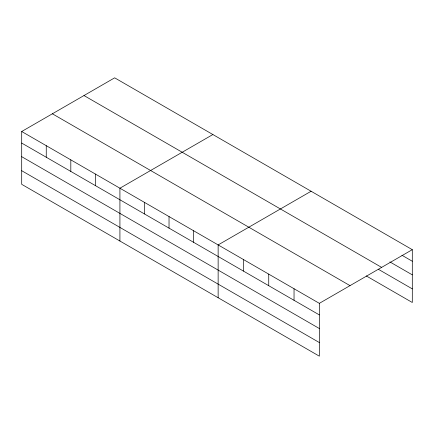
<?xml version="1.0" encoding="UTF-8"?>
<svg xmlns="http://www.w3.org/2000/svg" width="434" height="434" viewBox="0 0 434 434"><rect width="100%" height="100%" fill="white"/><g stroke="black" fill="none" stroke-linecap="round" stroke-linejoin="round"><path stroke-width="0.65" d="M21.7 131.507L319.337 303.344L319.337 356.168L21.7 184.325L21.7 131.507L114.663 77.832L412.3 249.675L412.3 302.493L366.301 275.937M212.882 134.54L119.92 188.215L119.92 241.033M311.102 191.248L218.139 244.922L218.139 297.74M319.337 303.344L412.3 249.675M401.949 255.263L412.3 261.241M389.873 261.908L412.3 274.852M83.984 95.545L381.622 267.387M378.377 269.292L412.3 288.881M52.378 113.795L350.016 285.632M21.7 143.068L319.337 314.91M21.7 156.685L319.337 328.522M21.7 170.708L319.337 342.551M294.04 288.74L294.04 300.301M268.738 274.131L268.738 285.697M243.441 259.527L243.441 271.093M193.586 230.742L193.586 242.308M169.032 216.566L169.032 228.132M144.473 202.39L144.473 213.951M95.366 174.034L95.366 185.6M70.813 159.858L70.813 171.425M46.254 145.683L46.254 157.244"/></g></svg>
